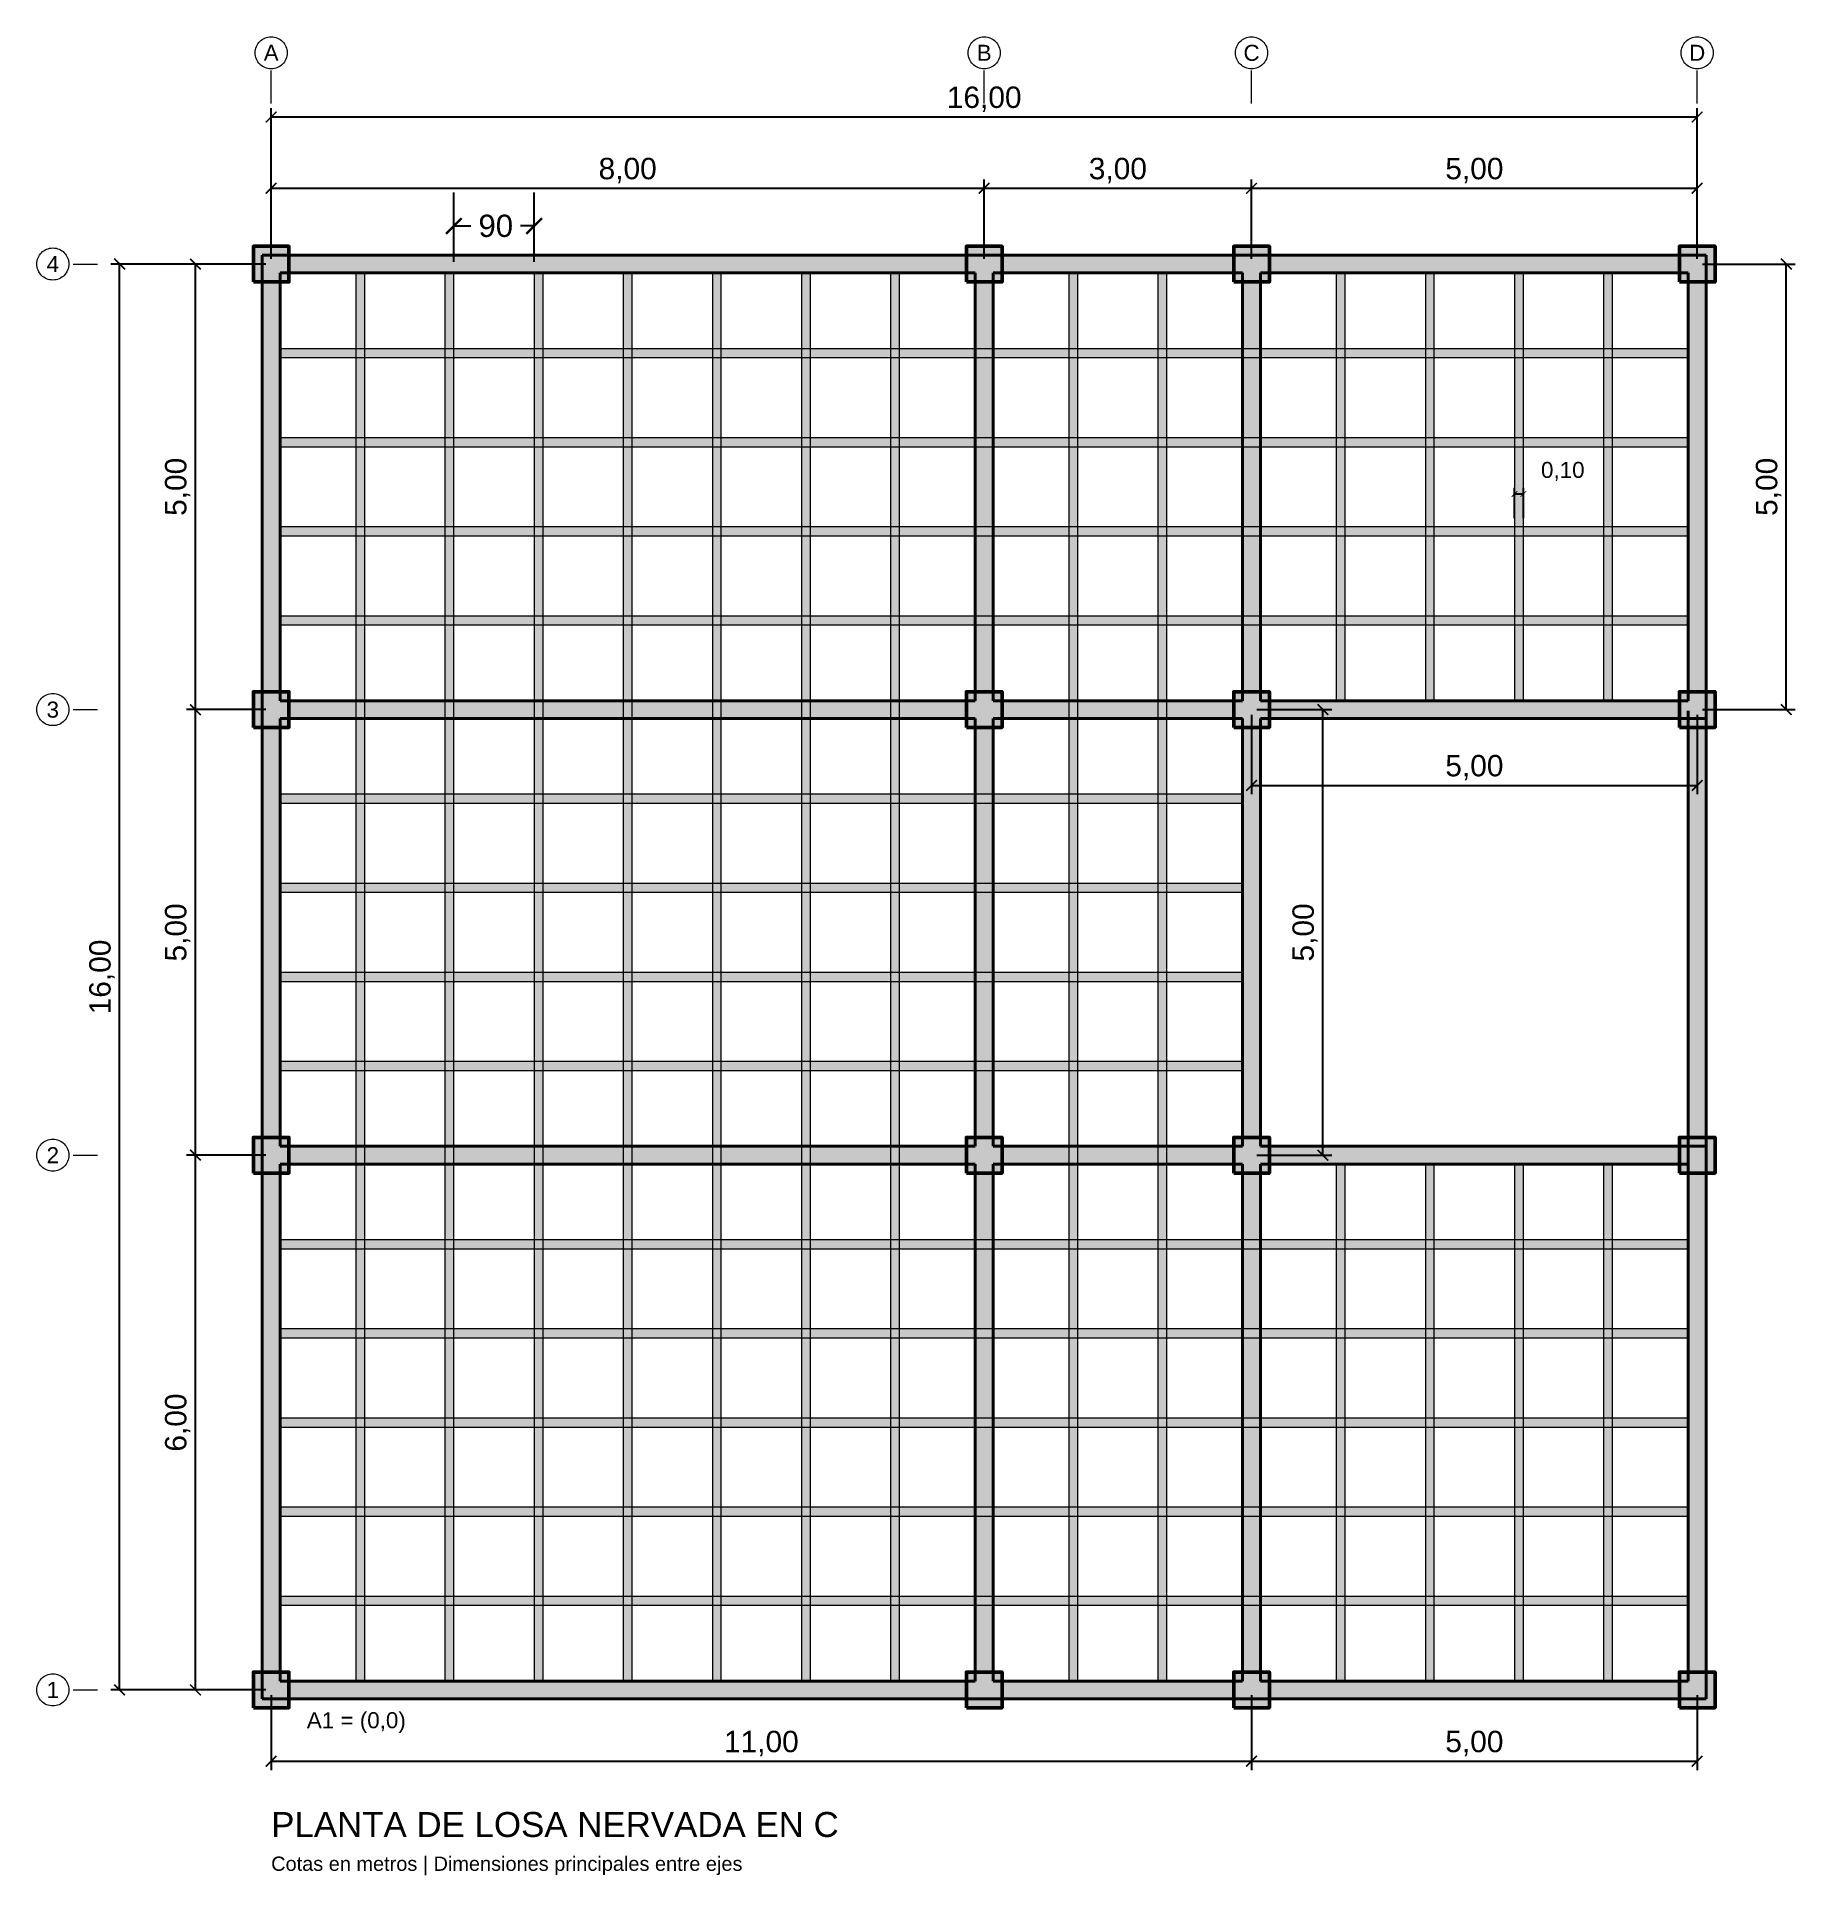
# Model space of a CAD drawing. Header units: metres. Extents: x -2.6 to 17.1, y -2.1 to 18.6.
import ezdxf
from ezdxf.enums import TextEntityAlignment as Align

# ---------------------------------------------------------------- set-up
doc = ezdxf.new("R2010")
doc.units = ezdxf.units.M
doc.linetypes.add('CENTER', pattern=[5.08, 3.175, -0.635, 0.635, -0.635])
for name, color, linetype, lineweight in [('01_VIGAS', 7, 'Continuous', 40), ('02_NERVIOS', 7, 'Continuous', 18), ('03_COLUMNAS', 7, 'Continuous', 50), ('06_COTAS', 7, 'Continuous', 13), ('07_EJES', 8, 'CENTER', 9), ('08_TEXTOS', 7, 'Continuous', 18), ('09_RELLENO', 253, 'Continuous', 0)]:
    doc.layers.add(name, color=color, linetype=linetype, lineweight=lineweight)
doc.styles.add('OpenSansCondensed-Light', font='arial.ttf')
doc.styles.add('PLANO', font='arial.ttf')
doc.dimstyles.new('EZDXF', dxfattribs={"dimtxt": 0.25, "dimasz": 0.175, "dimexe": 0.375, "dimexo": 0.125, "dimgap": 0.1, "dimtad": 1, "dimlfac": 100, "dimzin": 12, "dimtxsty": 'OpenSansCondensed-Light', "dimblk": 'ARCHTICK', "dimcen": 2.5, "dimazin": 3, "dimtfac": 0.5, "dimtmove": 2, "dimatfit": 3, "dimarcsym": 0})

# ---------------------------------------------------------------- blocks, each defined once
blk = doc.blocks.new('_ARCHTICK')
at = {"color": 0, "linetype": 'ByBlock', "const_width": 0.15}
blk.add_lwpolyline([(-0.5, -0.5), (0.5, 0.5)], dxfattribs=at)
blk = doc.blocks.new('*D5')
at = {"layer": '06_COTAS', "color": 0, "lineweight": -2, "transparency": 16777216}
for p, q in [((0, 16.06), (0, 16.95)), ((8, 16.06), (8, 16.95)), ((0, 16.85), (8, 16.85))]:
    blk.add_line(p, q, dxfattribs=at)
at = {"layer": 'Defpoints', "color": 0, "transparency": 16777216}
for p in [(8, 16.85), (0, 16), (8, 16)]:
    blk.add_point(p, dxfattribs=at)
at = {"layer": '06_COTAS', "color": 0, "lineweight": -2, "transparency": 16777216, "xscale": 0.12, "yscale": 0.12, "zscale": 0.12, "rotation": 180}
blk.add_blockref('_ARCHTICK', (0, 16.85), dxfattribs=at)
at = {"layer": '06_COTAS', "color": 0, "lineweight": -2, "transparency": 16777216, "xscale": 0.12, "yscale": 0.12, "zscale": 0.12}
blk.add_blockref('_ARCHTICK', (8, 16.85), dxfattribs=at)
at = {"layer": '06_COTAS', "color": 0, "transparency": 16777216, "insert": (4, 17.049), "char_height": 0.24, "attachment_point": 5, "style": 'PLANO'}
blk.add_mtext('8,00', dxfattribs=at)
blk = doc.blocks.new('*D6')
at = {"layer": '06_COTAS', "color": 0, "lineweight": -2, "transparency": 16777216}
for p, q in [((8, 16.06), (8, 16.95)), ((11, 16.06), (11, 16.95)), ((8, 16.85), (11, 16.85))]:
    blk.add_line(p, q, dxfattribs=at)
at = {"layer": 'Defpoints', "color": 0, "transparency": 16777216}
for p in [(11, 16.85), (8, 16), (11, 16)]:
    blk.add_point(p, dxfattribs=at)
at = {"layer": '06_COTAS', "color": 0, "lineweight": -2, "transparency": 16777216, "xscale": 0.12, "yscale": 0.12, "zscale": 0.12, "rotation": 180}
blk.add_blockref('_ARCHTICK', (8, 16.85), dxfattribs=at)
at = {"layer": '06_COTAS', "color": 0, "lineweight": -2, "transparency": 16777216, "xscale": 0.12, "yscale": 0.12, "zscale": 0.12}
blk.add_blockref('_ARCHTICK', (11, 16.85), dxfattribs=at)
at = {"layer": '06_COTAS', "color": 0, "transparency": 16777216, "insert": (9.5, 17.049), "char_height": 0.24, "attachment_point": 5, "style": 'PLANO'}
blk.add_mtext('3,00', dxfattribs=at)
blk = doc.blocks.new('*D7')
at = {"layer": '06_COTAS', "color": 0, "lineweight": -2, "transparency": 16777216}
for p, q in [((11, 16.06), (11, 16.95)), ((16, 16.06), (16, 16.95)), ((11, 16.85), (16, 16.85))]:
    blk.add_line(p, q, dxfattribs=at)
at = {"layer": 'Defpoints', "color": 0, "transparency": 16777216}
for p in [(16, 16.85), (11, 16), (16, 16)]:
    blk.add_point(p, dxfattribs=at)
at = {"layer": '06_COTAS', "color": 0, "lineweight": -2, "transparency": 16777216, "xscale": 0.12, "yscale": 0.12, "zscale": 0.12, "rotation": 180}
blk.add_blockref('_ARCHTICK', (11, 16.85), dxfattribs=at)
at = {"layer": '06_COTAS', "color": 0, "lineweight": -2, "transparency": 16777216, "xscale": 0.12, "yscale": 0.12, "zscale": 0.12}
blk.add_blockref('_ARCHTICK', (16, 16.85), dxfattribs=at)
at = {"layer": '06_COTAS', "color": 0, "transparency": 16777216, "insert": (13.5, 17.049), "char_height": 0.24, "attachment_point": 5, "style": 'PLANO'}
blk.add_mtext('5,00', dxfattribs=at)
blk = doc.blocks.new('*D8')
at = {"layer": '06_COTAS', "color": 0, "lineweight": -2, "transparency": 16777216}
for p, q in [((0, 16.06), (0, 17.75)), ((16, 16.06), (16, 17.75)), ((0, 17.65), (16, 17.65))]:
    blk.add_line(p, q, dxfattribs=at)
at = {"layer": 'Defpoints', "color": 0, "transparency": 16777216}
for p in [(16, 17.65), (0, 16), (16, 16)]:
    blk.add_point(p, dxfattribs=at)
at = {"layer": '06_COTAS', "color": 0, "lineweight": -2, "transparency": 16777216, "xscale": 0.12, "yscale": 0.12, "zscale": 0.12, "rotation": 180}
blk.add_blockref('_ARCHTICK', (0, 17.65), dxfattribs=at)
at = {"layer": '06_COTAS', "color": 0, "lineweight": -2, "transparency": 16777216, "xscale": 0.12, "yscale": 0.12, "zscale": 0.12}
blk.add_blockref('_ARCHTICK', (16, 17.65), dxfattribs=at)
at = {"layer": '06_COTAS', "color": 0, "transparency": 16777216, "insert": (8, 17.849), "char_height": 0.24, "attachment_point": 5, "style": 'PLANO'}
blk.add_mtext('16,00', dxfattribs=at)
blk = doc.blocks.new('*D9')
at = {"layer": '06_COTAS', "color": 0, "lineweight": -2, "transparency": 16777216}
for p, q in [((-0.06, 6), (-0.95, 6)), ((-0.85, 0), (-0.85, 6)), ((-0.06, 0), (-0.95, 0))]:
    blk.add_line(p, q, dxfattribs=at)
at = {"layer": 'Defpoints', "color": 0, "transparency": 16777216}
for p in [(-0.85, 6), (0, 6), (0, 0)]:
    blk.add_point(p, dxfattribs=at)
at = {"layer": '06_COTAS', "color": 0, "lineweight": -2, "transparency": 16777216, "xscale": 0.12, "yscale": 0.12, "zscale": 0.12}
for p, rotation in [((-0.85, 6), 90), ((-0.85, 0), 270)]:
    blk.add_blockref('_ARCHTICK', p, dxfattribs=dict(at, rotation=rotation))
at = {"layer": '06_COTAS', "color": 0, "transparency": 16777216, "insert": (-1.049, 3), "char_height": 0.24, "attachment_point": 5, "rotation": 90, "style": 'PLANO'}
blk.add_mtext('6,00', dxfattribs=at)
blk = doc.blocks.new('*D10')
at = {"layer": '06_COTAS', "color": 0, "lineweight": -2, "transparency": 16777216}
for p, q in [((-0.06, 11), (-0.95, 11)), ((-0.85, 6), (-0.85, 11)), ((-0.06, 6), (-0.95, 6))]:
    blk.add_line(p, q, dxfattribs=at)
at = {"layer": 'Defpoints', "color": 0, "transparency": 16777216}
for p in [(-0.85, 11), (0, 11), (0, 6)]:
    blk.add_point(p, dxfattribs=at)
at = {"layer": '06_COTAS', "color": 0, "lineweight": -2, "transparency": 16777216, "xscale": 0.12, "yscale": 0.12, "zscale": 0.12}
for p, rotation in [((-0.85, 11), 90), ((-0.85, 6), 270)]:
    blk.add_blockref('_ARCHTICK', p, dxfattribs=dict(at, rotation=rotation))
at = {"layer": '06_COTAS', "color": 0, "transparency": 16777216, "insert": (-1.049, 8.5), "char_height": 0.24, "attachment_point": 5, "rotation": 90, "style": 'PLANO'}
blk.add_mtext('5,00', dxfattribs=at)
blk = doc.blocks.new('*D11')
at = {"layer": '06_COTAS', "color": 0, "lineweight": -2, "transparency": 16777216}
for p, q in [((-0.06, 16), (-0.95, 16)), ((-0.85, 11), (-0.85, 16)), ((-0.06, 11), (-0.95, 11))]:
    blk.add_line(p, q, dxfattribs=at)
at = {"layer": 'Defpoints', "color": 0, "transparency": 16777216}
for p in [(-0.85, 16), (0, 16), (0, 11)]:
    blk.add_point(p, dxfattribs=at)
at = {"layer": '06_COTAS', "color": 0, "lineweight": -2, "transparency": 16777216, "xscale": 0.12, "yscale": 0.12, "zscale": 0.12}
for p, rotation in [((-0.85, 16), 90), ((-0.85, 11), 270)]:
    blk.add_blockref('_ARCHTICK', p, dxfattribs=dict(at, rotation=rotation))
at = {"layer": '06_COTAS', "color": 0, "transparency": 16777216, "insert": (-1.049, 13.5), "char_height": 0.24, "attachment_point": 5, "rotation": 90, "style": 'PLANO'}
blk.add_mtext('5,00', dxfattribs=at)
blk = doc.blocks.new('*D12')
at = {"layer": '06_COTAS', "color": 0, "lineweight": -2, "transparency": 16777216}
for p, q in [((-0.06, 16), (-1.8, 16)), ((-1.7, 0), (-1.7, 16)), ((-0.06, 0), (-1.8, 0))]:
    blk.add_line(p, q, dxfattribs=at)
at = {"layer": 'Defpoints', "color": 0, "transparency": 16777216}
for p in [(-1.7, 16), (0, 16), (0, 0)]:
    blk.add_point(p, dxfattribs=at)
at = {"layer": '06_COTAS', "color": 0, "lineweight": -2, "transparency": 16777216, "xscale": 0.12, "yscale": 0.12, "zscale": 0.12}
for p, rotation in [((-1.7, 16), 90), ((-1.7, 0), 270)]:
    blk.add_blockref('_ARCHTICK', p, dxfattribs=dict(at, rotation=rotation))
at = {"layer": '06_COTAS', "color": 0, "transparency": 16777216, "insert": (-1.899, 8), "char_height": 0.24, "attachment_point": 5, "rotation": 90, "style": 'PLANO'}
blk.add_mtext('16,00', dxfattribs=at)
blk = doc.blocks.new('*D13')
at = {"layer": '06_COTAS', "color": 0, "lineweight": -2, "transparency": 16777216}
for p, q in [((0, -0.06), (0, -0.9)), ((11, -0.06), (11, -0.9)), ((0, -0.8), (11, -0.8))]:
    blk.add_line(p, q, dxfattribs=at)
at = {"layer": 'Defpoints', "color": 0, "transparency": 16777216}
for p in [(0, 0), (11, 0), (11, -0.8)]:
    blk.add_point(p, dxfattribs=at)
at = {"layer": '06_COTAS', "color": 0, "lineweight": -2, "transparency": 16777216, "xscale": 0.12, "yscale": 0.12, "zscale": 0.12, "rotation": 180}
blk.add_blockref('_ARCHTICK', (0, -0.8), dxfattribs=at)
at = {"layer": '06_COTAS', "color": 0, "lineweight": -2, "transparency": 16777216, "xscale": 0.12, "yscale": 0.12, "zscale": 0.12}
blk.add_blockref('_ARCHTICK', (11, -0.8), dxfattribs=at)
at = {"layer": '06_COTAS', "color": 0, "transparency": 16777216, "insert": (5.5, -0.601), "char_height": 0.24, "attachment_point": 5, "style": 'PLANO'}
blk.add_mtext('11,00', dxfattribs=at)
blk = doc.blocks.new('*D14')
at = {"layer": '06_COTAS', "color": 0, "lineweight": -2, "transparency": 16777216}
for p, q in [((11, -0.06), (11, -0.9)), ((16, -0.06), (16, -0.9)), ((11, -0.8), (16, -0.8))]:
    blk.add_line(p, q, dxfattribs=at)
at = {"layer": 'Defpoints', "color": 0, "transparency": 16777216}
for p in [(11, 0), (16, 0), (16, -0.8)]:
    blk.add_point(p, dxfattribs=at)
at = {"layer": '06_COTAS', "color": 0, "lineweight": -2, "transparency": 16777216, "xscale": 0.12, "yscale": 0.12, "zscale": 0.12, "rotation": 180}
blk.add_blockref('_ARCHTICK', (11, -0.8), dxfattribs=at)
at = {"layer": '06_COTAS', "color": 0, "lineweight": -2, "transparency": 16777216, "xscale": 0.12, "yscale": 0.12, "zscale": 0.12}
blk.add_blockref('_ARCHTICK', (16, -0.8), dxfattribs=at)
at = {"layer": '06_COTAS', "color": 0, "transparency": 16777216, "insert": (13.5, -0.601), "char_height": 0.24, "attachment_point": 5, "style": 'PLANO'}
blk.add_mtext('5,00', dxfattribs=at)
blk = doc.blocks.new('*D15')
at = {"layer": '06_COTAS', "color": 0, "lineweight": -2, "transparency": 16777216}
for p, q in [((11, 10.94), (11, 10.05)), ((16, 10.94), (16, 10.05)), ((11, 10.15), (16, 10.15))]:
    blk.add_line(p, q, dxfattribs=at)
at = {"layer": 'Defpoints', "color": 0, "transparency": 16777216}
for p in [(11, 11), (16, 11), (16, 10.15)]:
    blk.add_point(p, dxfattribs=at)
at = {"layer": '06_COTAS', "color": 0, "lineweight": -2, "transparency": 16777216, "xscale": 0.12, "yscale": 0.12, "zscale": 0.12, "rotation": 180}
blk.add_blockref('_ARCHTICK', (11, 10.15), dxfattribs=at)
at = {"layer": '06_COTAS', "color": 0, "lineweight": -2, "transparency": 16777216, "xscale": 0.12, "yscale": 0.12, "zscale": 0.12}
blk.add_blockref('_ARCHTICK', (16, 10.15), dxfattribs=at)
at = {"layer": '06_COTAS', "color": 0, "transparency": 16777216, "insert": (13.5, 10.349), "char_height": 0.24, "attachment_point": 5, "style": 'PLANO'}
blk.add_mtext('5,00', dxfattribs=at)
blk = doc.blocks.new('*D16')
at = {"layer": '06_COTAS', "color": 0, "lineweight": -2, "transparency": 16777216}
for p, q in [((11.06, 11), (11.9, 11)), ((11.8, 6), (11.8, 11)), ((11.06, 6), (11.9, 6))]:
    blk.add_line(p, q, dxfattribs=at)
at = {"layer": 'Defpoints', "color": 0, "transparency": 16777216}
for p in [(11, 11), (11.8, 11), (11, 6)]:
    blk.add_point(p, dxfattribs=at)
at = {"layer": '06_COTAS', "color": 0, "lineweight": -2, "transparency": 16777216, "xscale": 0.12, "yscale": 0.12, "zscale": 0.12}
for p, rotation in [((11.8, 11), 90), ((11.8, 6), 270)]:
    blk.add_blockref('_ARCHTICK', p, dxfattribs=dict(at, rotation=rotation))
at = {"layer": '06_COTAS', "color": 0, "transparency": 16777216, "insert": (11.601, 8.5), "char_height": 0.24, "attachment_point": 5, "rotation": 90, "style": 'PLANO'}
blk.add_mtext('5,00', dxfattribs=at)
blk = doc.blocks.new('*D17')
at = {"layer": '06_COTAS', "color": 0, "lineweight": -2, "transparency": 16777216}
for p, q in [((16.06, 16), (17.1, 16)), ((17, 11), (17, 16)), ((16.06, 11), (17.1, 11))]:
    blk.add_line(p, q, dxfattribs=at)
at = {"layer": 'Defpoints', "color": 0, "transparency": 16777216}
for p in [(16, 16), (17, 16), (16, 11)]:
    blk.add_point(p, dxfattribs=at)
at = {"layer": '06_COTAS', "color": 0, "lineweight": -2, "transparency": 16777216, "xscale": 0.12, "yscale": 0.12, "zscale": 0.12}
for p, rotation in [((17, 16), 90), ((17, 11), 270)]:
    blk.add_blockref('_ARCHTICK', p, dxfattribs=dict(at, rotation=rotation))
at = {"layer": '06_COTAS', "color": 0, "transparency": 16777216, "insert": (16.801, 13.5), "char_height": 0.24, "attachment_point": 5, "rotation": 90, "style": 'PLANO'}
blk.add_mtext('5,00', dxfattribs=at)
blk = doc.blocks.new('*D18')
at = {"layer": '06_COTAS', "color": 0, "lineweight": -2, "transparency": 16777216}
for p, q in [((13.95, 13.15), (13.95, 13.49)), ((13.95, 13.42), (14.05, 13.42)), ((14.05, 13.15), (14.05, 13.49))]:
    blk.add_line(p, q, dxfattribs=at)
at = {"layer": 'Defpoints', "color": 0, "transparency": 16777216}
for p in [(14.05, 13.42), (13.95, 13.12), (14.05, 13.12)]:
    blk.add_point(p, dxfattribs=at)
at = {"layer": '06_COTAS', "color": 0, "lineweight": -2, "transparency": 16777216, "xscale": 0.065, "yscale": 0.065, "zscale": 0.065, "rotation": 180}
blk.add_blockref('_ARCHTICK', (13.95, 13.42), dxfattribs=at)
at = {"layer": '06_COTAS', "color": 0, "lineweight": -2, "transparency": 16777216, "xscale": 0.065, "yscale": 0.065, "zscale": 0.065}
blk.add_blockref('_ARCHTICK', (14.05, 13.42), dxfattribs=at)
at = {"layer": '06_COTAS', "color": 0, "transparency": 16777216, "insert": (14.492, 13.673), "char_height": 0.18, "attachment_point": 5, "style": 'PLANO'}
blk.add_mtext('0,10', dxfattribs=at)
blk = doc.blocks.new('*D19')
at = {"color": 0, "lineweight": -2, "transparency": 16777216}
for p, q in [((2.05, 16.025), (2.05, 16.802)), ((2.95, 16.025), (2.95, 16.802)), ((2.05, 16.427), (2.241, 16.427)), ((2.95, 16.427), (2.798, 16.427))]:
    blk.add_line(p, q, dxfattribs=at)
at = {"layer": 'Defpoints', "color": 0, "transparency": 16777216}
for p in [(2.95, 16.427), (2.05, 15.9), (2.95, 15.9)]:
    blk.add_point(p, dxfattribs=at)
at = {"color": 0, "lineweight": -2, "transparency": 16777216, "xscale": 0.175, "yscale": 0.175, "zscale": 0.175, "rotation": 180}
blk.add_blockref('_ARCHTICK', (2.05, 16.427), dxfattribs=at)
at = {"color": 0, "lineweight": -2, "transparency": 16777216, "xscale": 0.175, "yscale": 0.175, "zscale": 0.175}
blk.add_blockref('_ARCHTICK', (2.95, 16.427), dxfattribs=at)
at = {"color": 0, "transparency": 16777216, "insert": (2.52, 16.427), "char_height": 0.25, "attachment_point": 5, "style": 'OpenSansCondensed-Light'}
blk.add_mtext('90', dxfattribs=at)

msp = doc.modelspace()

# ---------------------------------------------------------------- hatches: boundary and pattern name
at = {"layer": '09_RELLENO', "true_color": 0xb5b5b5}
for points in [[(-0.2, 15.8), (0.2, 15.8), (0.2, 16.2), (-0.2, 16.2)], [(7.8, 15.8), (8.2, 15.8), (8.2, 16.2), (7.8, 16.2)], [(10.8, 15.8), (11.2, 15.8), (11.2, 16.2), (10.8, 16.2)], [(15.8, 15.8), (16.2, 15.8), (16.2, 16.2), (15.8, 16.2)], [(-0.2, 10.8), (0.2, 10.8), (0.2, 11.2), (-0.2, 11.2)], [(7.8, 10.8), (8.2, 10.8), (8.2, 11.2), (7.8, 11.2)], [(10.8, 10.8), (11.2, 10.8), (11.2, 11.2), (10.8, 11.2)], [(15.8, 10.8), (16.2, 10.8), (16.2, 11.2), (15.8, 11.2)], [(-0.2, 5.8), (0.2, 5.8), (0.2, 6.2), (-0.2, 6.2)], [(7.8, 5.8), (8.2, 5.8), (8.2, 6.2), (7.8, 6.2)], [(10.8, 5.8), (11.2, 5.8), (11.2, 6.2), (10.8, 6.2)], [(15.8, 5.8), (16.2, 5.8), (16.2, 6.2), (15.8, 6.2)], [(-0.2, -0.2), (0.2, -0.2), (0.2, 0.2), (-0.2, 0.2)], [(7.8, -0.2), (8.2, -0.2), (8.2, 0.2), (7.8, 0.2)], [(10.8, -0.2), (11.2, -0.2), (11.2, 0.2), (10.8, 0.2)], [(15.8, -0.2), (16.2, -0.2), (16.2, 0.2), (15.8, 0.2)]]:
    msp.add_hatch(color=253, dxfattribs=at).paths.add_polyline_path(points)
at = {"layer": '09_RELLENO', "true_color": 0xcacaca}
for points in [[(-0.1, 15.9), (16.1, 15.9), (16.1, 16.1), (-0.1, 16.1)], [(-0.1, -0.1), (0.1, -0.1), (0.1, 16.1), (-0.1, 16.1)], [(7.9, -0.1), (8.1, -0.1), (8.1, 16.1), (7.9, 16.1)], [(10.9, -0.1), (11.1, -0.1), (11.1, 16.1), (10.9, 16.1)], [(15.9, 10.9), (16.1, 10.9), (16.1, 16.1), (15.9, 16.1)], [(-0.1, 10.9), (16.1, 10.9), (16.1, 11.1), (-0.1, 11.1)], [(15.9, -0.1), (16.1, -0.1), (16.1, 10.99593), (15.9, 10.99593)], [(-0.1, 5.9), (16.1, 5.9), (16.1, 6.1), (-0.1, 6.1)], [(-0.1, -0.1), (16.1, -0.1), (16.1, 0.1), (-0.1, 0.1)]]:
    msp.add_hatch(color=9, dxfattribs=at).paths.add_polyline_path(points)
at = {"layer": '09_RELLENO', "true_color": 0xe7e7e7}
for points in [[(0.95, 0.1), (1.05, 0.1), (1.05, 15.9), (0.95, 15.9)], [(1.95, 0.1), (2.05, 0.1), (2.05, 15.9), (1.95, 15.9)], [(2.95, 0.1), (3.05, 0.1), (3.05, 15.9), (2.95, 15.9)], [(3.95, 0.1), (4.05, 0.1), (4.05, 15.9), (3.95, 15.9)], [(4.95, 0.1), (5.05, 0.1), (5.05, 15.9), (4.95, 15.9)], [(5.95, 0.1), (6.05, 0.1), (6.05, 15.9), (5.95, 15.9)], [(6.95, 0.1), (7.05, 0.1), (7.05, 15.9), (6.95, 15.9)], [(8.95, 0.1), (9.05, 0.1), (9.05, 15.9), (8.95, 15.9)], [(9.95, 0.1), (10.05, 0.1), (10.05, 15.9), (9.95, 15.9)], [(11.95, 11.1), (12.05, 11.1), (12.05, 15.9), (11.95, 15.9)], [(12.95, 11.1), (13.05, 11.1), (13.05, 15.9), (12.95, 15.9)], [(13.95, 11.1), (14.05, 11.1), (14.05, 15.9), (13.95, 15.9)], [(14.95, 11.1), (15.05, 11.1), (15.05, 15.9), (14.95, 15.9)], [(0.1, 14.95), (15.9, 14.95), (15.9, 15.05), (0.1, 15.05)], [(0.1, 13.95), (15.9, 13.95), (15.9, 14.05), (0.1, 14.05)], [(0.1, 12.95), (15.9, 12.95), (15.9, 13.05), (0.1, 13.05)], [(0.1, 11.95), (15.9, 11.95), (15.9, 12.05), (0.1, 12.05)], [(0.1, 9.95), (10.9, 9.95), (10.9, 10.05), (0.1, 10.05)], [(0.1, 8.95), (10.9, 8.95), (10.9, 9.05), (0.1, 9.05)], [(0.1, 7.95), (10.9, 7.95), (10.9, 8.05), (0.1, 8.05)], [(0.1, 6.95), (10.9, 6.95), (10.9, 7.05), (0.1, 7.05)], [(11.95, 0.1), (12.05, 0.1), (12.05, 5.9), (11.95, 5.9)], [(12.95, 0.1), (13.05, 0.1), (13.05, 5.9), (12.95, 5.9)], [(13.95, 0.1), (14.05, 0.1), (14.05, 5.9), (13.95, 5.9)], [(14.95, 0.1), (15.05, 0.1), (15.05, 5.9), (14.95, 5.9)], [(0.1, 4.95), (15.9, 4.95), (15.9, 5.05), (0.1, 5.05)], [(0.1, 3.95), (15.9, 3.95), (15.9, 4.05), (0.1, 4.05)], [(0.1, 2.95), (15.9, 2.95), (15.9, 3.05), (0.1, 3.05)], [(0.1, 1.95), (15.9, 1.95), (15.9, 2.05), (0.1, 2.05)], [(0.1, 0.95), (15.9, 0.95), (15.9, 1.05), (0.1, 1.05)]]:
    msp.add_hatch(color=254, dxfattribs=at).paths.add_polyline_path(points)

# ---------------------------------------------------------------- linework, layer by layer
at = {"layer": '01_VIGAS'}
for p, q in [((-0.1, 15.9), (-0.1, 16.1)), ((-0.1, 16.1), (0.1, 16.1)), ((0.1, 16.1), (7.9, 16.1)), ((7.9, 16.1), (8.1, 16.1)), ((8.1, 16.1), (10.9, 16.1)), ((10.9, 16.1), (11.1, 16.1)), ((11.1, 16.1), (15.9, 16.1)), ((15.9, 16.1), (16.1, 16.1)), ((16.1, 15.9), (16.1, 16.1)), ((-0.1, 11.1), (-0.1, 15.9)), ((0.1, 11.1), (0.1, 15.9)), ((0.1, 15.9), (7.9, 15.9)), ((7.9, 11.1), (7.9, 15.9)), ((8.1, 11.1), (8.1, 15.9)), ((8.1, 15.9), (10.9, 15.9)), ((10.9, 11.1), (10.9, 15.9)), ((11.1, 11.1), (11.1, 15.9)), ((11.1, 15.9), (15.9, 15.9)), ((15.9, 11.1), (15.9, 15.9)), ((16.1, 11.1), (16.1, 15.9)), ((-0.1, 10.9), (-0.1, 11.1)), ((0.1, 11.1), (7.9, 11.1)), ((8.1, 11.1), (10.9, 11.1)), ((11.1, 11.1), (15.9, 11.1)), ((15.9, 0.1), (15.9, 10.98514)), ((16.1, 10.9), (16.1, 11.1)), ((16.1, 0.1), (16.1, 10.9472)), ((-0.1, 6.1), (-0.1, 10.9)), ((0.1, 6.1), (0.1, 10.9)), ((0.1, 10.9), (7.9, 10.9)), ((7.9, 6.1), (7.9, 10.9)), ((8.1, 10.9), (10.9, 10.9)), ((8.1, 6.1), (8.1, 10.9)), ((10.9, 6.1), (10.9, 10.9)), ((11.1, 6.1), (11.1, 10.9)), ((11.1, 10.9), (15.9, 10.9)), ((15.9, 10.9), (16.1, 10.9)), ((-0.1, 5.9), (-0.1, 6.1)), ((0.1, 6.1), (7.9, 6.1)), ((8.1, 6.1), (10.9, 6.1)), ((11.1, 6.1), (15.9, 6.1)), ((15.9, 6.1), (16.1, 6.1)), ((16.1, 5.9), (16.1, 6.1)), ((-0.1, 0.1), (-0.1, 5.9)), ((0.1, 0.1), (0.1, 5.9)), ((0.1, 5.9), (7.9, 5.9)), ((7.9, 0.1), (7.9, 5.9)), ((8.1, 0.1), (8.1, 5.9)), ((8.1, 5.9), (10.9, 5.9)), ((10.9, 0.1), (10.9, 5.9)), ((11.1, 0.1), (11.1, 5.9)), ((11.1, 5.9), (15.9, 5.9)), ((-0.1, -0.1), (-0.1, 0.1)), ((0.1, 0.1), (7.9, 0.1)), ((8.1, 0.1), (10.9, 0.1)), ((11.1, 0.1), (15.9, 0.1)), ((16.1, -0.1), (16.1, 0.1)), ((-0.1, -0.1), (0.1, -0.1)), ((0.1, -0.1), (7.9, -0.1)), ((7.9, -0.1), (8.1, -0.1)), ((8.1, -0.1), (10.9, -0.1)), ((10.9, -0.1), (11.1, -0.1)), ((11.1, -0.1), (15.9, -0.1)), ((15.9, -0.1), (16.1, -0.1))]:
    msp.add_line(p, q, dxfattribs=at)
at = {"layer": '02_NERVIOS'}
for points in [[(0.95, 0.1), (1.05, 0.1), (1.05, 15.9), (0.95, 15.9)], [(1.95, 0.1), (2.05, 0.1), (2.05, 15.9), (1.95, 15.9)], [(2.95, 0.1), (3.05, 0.1), (3.05, 15.9), (2.95, 15.9)], [(3.95, 0.1), (4.05, 0.1), (4.05, 15.9), (3.95, 15.9)], [(4.95, 0.1), (5.05, 0.1), (5.05, 15.9), (4.95, 15.9)], [(5.95, 0.1), (6.05, 0.1), (6.05, 15.9), (5.95, 15.9)], [(6.95, 0.1), (7.05, 0.1), (7.05, 15.9), (6.95, 15.9)], [(8.95, 0.1), (9.05, 0.1), (9.05, 15.9), (8.95, 15.9)], [(9.95, 0.1), (10.05, 0.1), (10.05, 15.9), (9.95, 15.9)], [(11.95, 11.1), (12.05, 11.1), (12.05, 15.9), (11.95, 15.9)], [(12.95, 11.1), (13.05, 11.1), (13.05, 15.9), (12.95, 15.9)], [(13.95, 11.1), (14.05, 11.1), (14.05, 15.9), (13.95, 15.9)], [(14.95, 11.1), (15.05, 11.1), (15.05, 15.9), (14.95, 15.9)], [(0.1, 14.95), (15.9, 14.95), (15.9, 15.05), (0.1, 15.05)], [(0.1, 13.95), (15.9, 13.95), (15.9, 14.05), (0.1, 14.05)], [(0.1, 12.95), (15.9, 12.95), (15.9, 13.05), (0.1, 13.05)], [(0.1, 11.95), (15.9, 11.95), (15.9, 12.05), (0.1, 12.05)], [(0.1, 9.95), (10.9, 9.95), (10.9, 10.05), (0.1, 10.05)], [(0.1, 8.95), (10.9, 8.95), (10.9, 9.05), (0.1, 9.05)], [(0.1, 7.95), (10.9, 7.95), (10.9, 8.05), (0.1, 8.05)], [(0.1, 6.95), (10.9, 6.95), (10.9, 7.05), (0.1, 7.05)], [(11.95, 0.1), (12.05, 0.1), (12.05, 5.9), (11.95, 5.9)], [(12.95, 0.1), (13.05, 0.1), (13.05, 5.9), (12.95, 5.9)], [(13.95, 0.1), (14.05, 0.1), (14.05, 5.9), (13.95, 5.9)], [(14.95, 0.1), (15.05, 0.1), (15.05, 5.9), (14.95, 5.9)], [(0.1, 4.95), (15.9, 4.95), (15.9, 5.05), (0.1, 5.05)], [(0.1, 3.95), (15.9, 3.95), (15.9, 4.05), (0.1, 4.05)], [(0.1, 2.95), (15.9, 2.95), (15.9, 3.05), (0.1, 3.05)], [(0.1, 1.95), (15.9, 1.95), (15.9, 2.05), (0.1, 2.05)], [(0.1, 0.95), (15.9, 0.95), (15.9, 1.05), (0.1, 1.05)]]:
    msp.add_lwpolyline(points, close=True, dxfattribs=at)
at = {"layer": '03_COLUMNAS'}
for points in [[(-0.2, 15.8), (0.2, 15.8), (0.2, 16.2), (-0.2, 16.2)], [(7.8, 15.8), (8.2, 15.8), (8.2, 16.2), (7.8, 16.2)], [(10.8, 15.8), (11.2, 15.8), (11.2, 16.2), (10.8, 16.2)], [(15.8, 15.8), (16.2, 15.8), (16.2, 16.2), (15.8, 16.2)], [(-0.2, 10.8), (0.2, 10.8), (0.2, 11.2), (-0.2, 11.2)], [(7.8, 10.8), (8.2, 10.8), (8.2, 11.2), (7.8, 11.2)], [(10.8, 10.8), (11.2, 10.8), (11.2, 11.2), (10.8, 11.2)], [(15.8, 10.8), (16.2, 10.8), (16.2, 11.2), (15.8, 11.2)], [(-0.2, 5.8), (0.2, 5.8), (0.2, 6.2), (-0.2, 6.2)], [(7.8, 5.8), (8.2, 5.8), (8.2, 6.2), (7.8, 6.2)], [(10.8, 5.8), (11.2, 5.8), (11.2, 6.2), (10.8, 6.2)], [(15.8, 5.8), (16.2, 5.8), (16.2, 6.2), (15.8, 6.2)], [(-0.2, -0.2), (0.2, -0.2), (0.2, 0.2), (-0.2, 0.2)], [(7.8, -0.2), (8.2, -0.2), (8.2, 0.2), (7.8, 0.2)], [(10.8, -0.2), (11.2, -0.2), (11.2, 0.2), (10.8, 0.2)], [(15.8, -0.2), (16.2, -0.2), (16.2, 0.2), (15.8, 0.2)]]:
    msp.add_lwpolyline(points, close=True, dxfattribs=at)
at = {"layer": '07_EJES'}
for p, q in [((0, 17.8), (0, 18.17)), ((8, 17.8), (8, 18.17)), ((11, 17.8), (11, 18.17)), ((16, 17.8), (16, 18.17)), ((-2.22, 16), (-1.95, 16)), ((-2.22, 11), (-1.95, 11)), ((-2.22, 6), (-1.95, 6)), ((-2.22, 0), (-1.95, 0))]:
    msp.add_line(p, q, dxfattribs=at)
for centre in [(0, 18.37), (8, 18.37), (11, 18.37), (16, 18.37), (-2.45, 16), (-2.45, 11), (-2.45, 6), (-2.45, 0)]:
    msp.add_circle(centre, 0.18, dxfattribs=at)

# ---------------------------------------------------------------- texts
at = {"layer": '08_TEXTOS', "style": 'PLANO'}
for s, p in [('A', (0, 18.37)), ('B', (8, 18.37)), ('C', (11, 18.37)), ('D', (16, 18.37)), ('4', (-2.45, 16)), ('3', (-2.45, 11)), ('2', (-2.45, 6)), ('1', (-2.45, 0))]:
    msp.add_text(s, height=0.18, dxfattribs=at).set_placement(p, align=Align.MIDDLE_CENTER)
for s, height, p in [('A1 = (0,0)', 0.18, (0.4, -0.43)), ('PLANTA DE LOSA NERVADA EN C', 0.28, (0, -1.65)), ('Cotas en metros | Dimensiones principales entre ejes', 0.16, (0, -2.03))]:
    msp.add_text(s, height=height, dxfattribs=at).set_placement(p)

# ---------------------------------------------------------------- dimensions: what is measured, and where the dimension line sits
dim = msp.add_linear_dim(base=(2.95, 16.42736), p1=(2.05, 15.9), p2=(2.95, 15.9), dimstyle='EZDXF', override={"dimdsep": 46, "dimfxl": 1})
dim.commit()
dim.dimension.update_dxf_attribs({"geometry": '*D19', "text_midpoint": (2.51962, 16.42736), "dimtype": 160})
at = {"layer": '06_COTAS'}
for base, p1, p2, picture, middle in [((16, 17.65), (0, 16), (16, 16), '*D8', (8, 17.84923)), ((8, 16.85), (0, 16), (8, 16), '*D5', (4, 17.04923)), ((11, 16.85), (8, 16), (11, 16), '*D6', (9.5, 17.04923)), ((16, 16.85), (11, 16), (16, 16), '*D7', (13.5, 17.04923)), ((16, 10.15), (11, 11), (16, 11), '*D15', (13.5, 10.34923)), ((11, -0.8), (0, 0), (11, 0), '*D13', (5.5, -0.60077)), ((16, -0.8), (11, 0), (16, 0), '*D14', (13.5, -0.60077))]:
    dim = msp.add_linear_dim(base=base, p1=p1, p2=p2, dimstyle='EZDXF', override={"dimtxt": 0.24, "dimasz": 0.12, "dimexe": 0.1, "dimexo": 0.06, "dimgap": 0.055, "dimtad": 1, "dimtih": 0, "dimtoh": 0, "dimdec": 2, "dimlfac": 1, "dimzin": 0, "dimtxsty": 'PLANO', "dimblk": 'ARCHTICK', "dimclrd": 0, "dimclre": 0, "dimclrt": 0, "dimtix": 1}, dxfattribs=at)
    dim.commit()
    dim.dimension.update_dxf_attribs({"geometry": picture, "text_midpoint": middle})
for base, p1, p2, picture, middle in [((-1.7, 16), (0, 0), (0, 16), '*D12', (-1.89923, 8)), ((-0.85, 16), (0, 11), (0, 16), '*D11', (-1.04923, 13.5)), ((17, 16), (16, 11), (16, 16), '*D17', (16.80077, 13.5)), ((-0.85, 11), (0, 6), (0, 11), '*D10', (-1.04923, 8.5)), ((11.8, 11), (11, 6), (11, 11), '*D16', (11.60077, 8.5)), ((-0.85, 6), (0, 0), (0, 6), '*D9', (-1.04923, 3))]:
    dim = msp.add_linear_dim(base=base, p1=p1, p2=p2, angle=90, dimstyle='EZDXF', override={"dimtxt": 0.24, "dimasz": 0.12, "dimexe": 0.1, "dimexo": 0.06, "dimgap": 0.055, "dimtad": 1, "dimtih": 0, "dimtoh": 0, "dimdec": 2, "dimlfac": 1, "dimzin": 0, "dimtxsty": 'PLANO', "dimblk": 'ARCHTICK', "dimclrd": 0, "dimclre": 0, "dimclrt": 0, "dimtix": 1}, dxfattribs=at)
    dim.commit()
    dim.dimension.update_dxf_attribs({"geometry": picture, "text_midpoint": middle})
dim = msp.add_linear_dim(base=(14.05, 13.42), p1=(13.95, 13.12), p2=(14.05, 13.12), dimstyle='EZDXF', override={"dimtxt": 0.18, "dimasz": 0.065, "dimexe": 0.07, "dimexo": 0.03, "dimgap": 0.05, "dimlfac": 1, "dimzin": 0, "dimtxsty": 'PLANO'}, dxfattribs=at)
dim.commit()
dim.dimension.update_dxf_attribs({"geometry": '*D18', "text_midpoint": (14.4925, 13.67317), "dimtype": 160})

doc.saveas('drawing.dxf')
